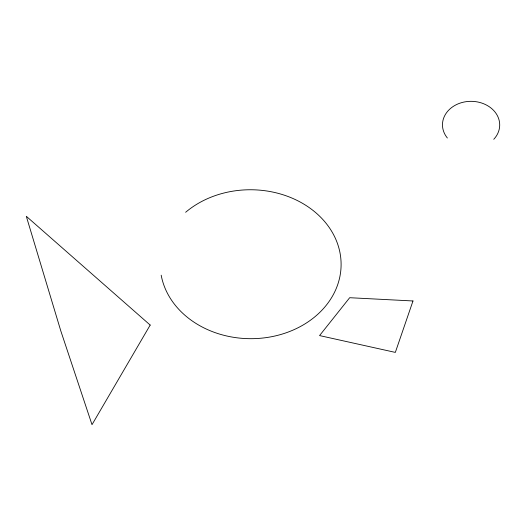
<?xml version="1.0" encoding="UTF-8"?>
<svg xmlns="http://www.w3.org/2000/svg" width="526" height="526" viewBox="0 0 526 526"><rect width="100%" height="100%" fill="white"/><g stroke="black" fill="none" stroke-linecap="round" stroke-linejoin="round"><path stroke-width="0.79" d="M447.363 138.003A28.614 23.552 0.4 0 1 452.636 106.837A28.614 23.552 0.4 0 1 490.857 107.902A28.614 23.552 0.4 0 1 493.769 139.298M185.639 212.274A90.472 74.468 0.4 0 1 326.081 223.294A90.472 74.468 0.4 0 1 283.146 333.786A90.472 74.468 0.4 0 1 161.186 275.19M412.989 300.964L395.335 352.4L319.565 335.581L349.685 297.709L412.989 300.964M150.186 325.068L92.011 424.673L60.812 330.926L26.3 216.285L150.186 325.068"/></g></svg>
